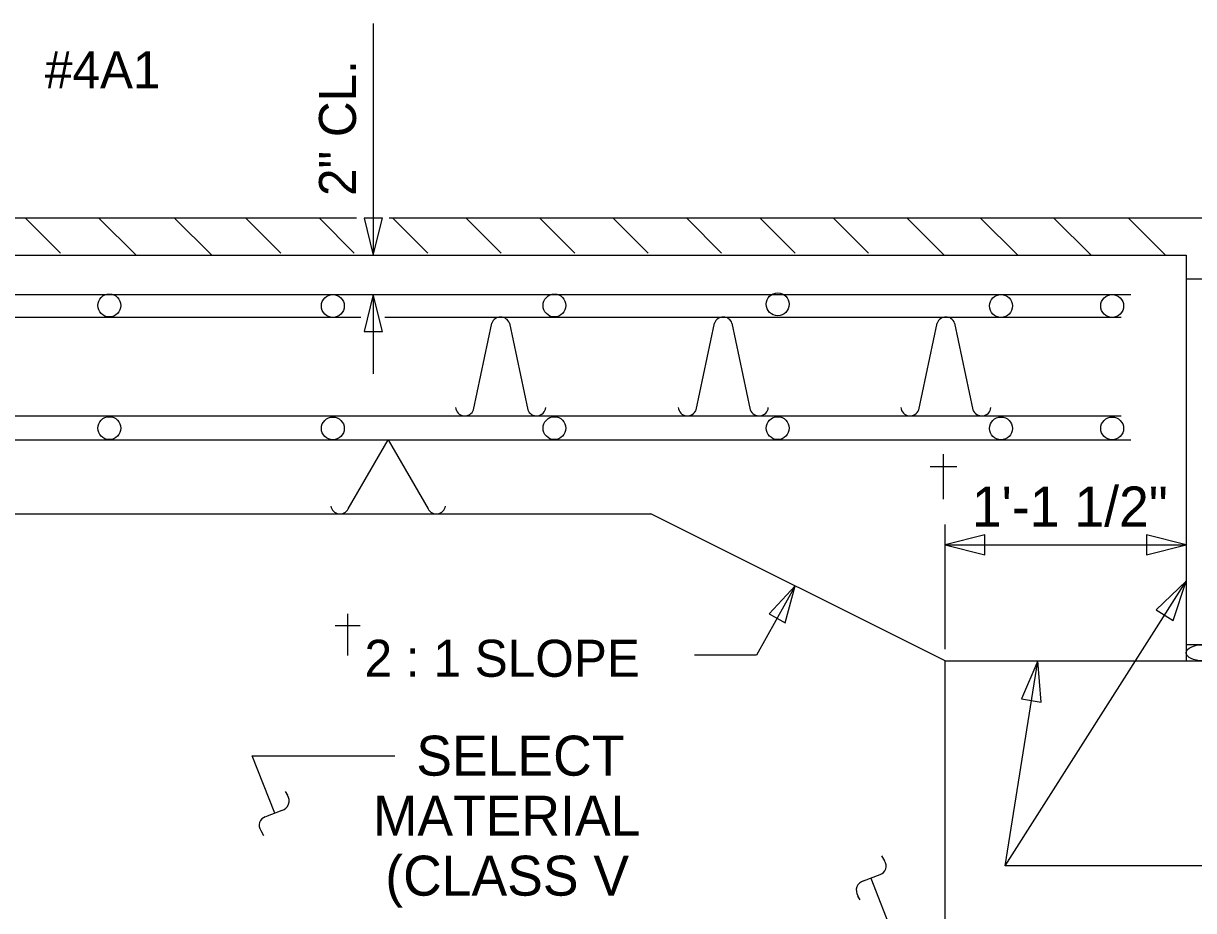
# Model space of a CAD drawing. Extents: x 0 to 575, y 0 to 300.
# Drawn here: x 190.38 to 227.1, y 75.87 to 103.72 of the extents above; entities that cross this region are included whole.
import ezdxf

# ---------------------------------------------------------------- set-up
doc = ezdxf.new("R2010")
doc.units = 0
for name, color, linetype in [('Dimension Lines CELL', 7, 'Continuous'), ('Mis Center Lines CELL', 7, 'Continuous'), ('Mis Object Lines CELL', 7, 'Continuous'), ('Rebar Lines CELL', 7, 'Continuous'), ('Sub End Bent Cap Lines', 7, 'Continuous'), ('Sup Concrete Slab Lines', 7, 'Continuous'), ('Text CELL', 7, 'Continuous')]:
    doc.layers.add(name, color=color, linetype=linetype)

msp = doc.modelspace()

# ---------------------------------------------------------------- linework, layer by layer
at = {"layer": 'Dimension Lines CELL'}
for p, q in [((201.359, 103.717), (201.359, 96.44)), ((201.359, 95.203), (201.359, 92.715)), ((219.304, 84.078), (219.304, 87.983)), ((219.304, 87.35), (226.871, 87.35)), ((221.188, 77.274), (226.871, 86.204))]:
    msp.add_line(p, q, dxfattribs=at)
for points in [[(214.601, 86.056), (213.382, 83.885), (211.439, 83.885)], [(227.42, 77.274), (221.188, 77.274), (222.209, 83.704)], [(198.267, 78.923), (197.559, 80.729), (202.04, 80.729)], [(216.969, 76.886), (217.678, 75.08), (213.196, 75.08)]]:
    msp.add_lwpolyline(points, dxfattribs=at)
at = {"layer": 'Mis Center Lines CELL'}
msp.add_ellipse((227.394, 83.959), major_axis=(0.522, 0), ratio=0.488809, dxfattribs=at)
at = {"layer": 'Mis Object Lines CELL'}
for p, q in [((219.254, 88.786), (219.254, 90.199)), ((218.832, 89.807), (219.676, 89.807)), ((200.558, 83.872), (200.558, 85.177)), ((200.169, 84.815), (200.948, 84.815))]:
    msp.add_line(p, q, dxfattribs=at)
at = {"layer": 'Rebar Lines CELL'}
for points in [[(201.359, 96.44), (201.65, 97.603), (201.069, 97.603)], [(201.359, 95.203), (201.069, 94.041), (201.65, 94.041)], [(219.304, 87.35), (220.554, 87.038), (220.554, 87.663)], [(226.871, 87.35), (225.621, 87.663), (225.621, 87.038)]]:
    msp.add_lwpolyline(points, close=True, dxfattribs=at)
at = {"layer": 'Sub End Bent Cap Lines'}
for p, q in [((198.596, 79.606), (198.668, 79.488)), ((198.489, 79.009), (197.975, 78.808)), ((197.828, 78.384), (197.916, 78.223)), ((217.408, 77.425), (217.32, 77.586)), ((216.747, 76.8), (217.261, 77.001)), ((216.64, 76.203), (216.569, 76.321))]:
    msp.add_line(p, q, dxfattribs=at)
for points in [[(214.601, 86.056), (213.78, 85.186), (214.286, 84.902)], [(226.871, 86.204), (225.931, 85.311), (226.461, 84.974)], [(222.209, 83.704), (221.701, 82.511), (222.322, 82.412)]]:
    msp.add_lwpolyline(points, close=True, dxfattribs=at)
for centre, radius, start, end in [((198.41, 79.31), 0.311, 284.8574, 34.6563), ((198.054, 78.545), 0.276, 107.3023, 215.5878), ((217.182, 77.264), 0.276, 287.3023, 35.5878), ((216.827, 76.5), 0.311, 104.8574, 214.6563)]:
    msp.add_arc(centre, radius, start, end, dxfattribs=at)
at = {"layer": 'Sup Concrete Slab Lines'}
for p, q in [((170.522, 95.203), (225.13, 95.203)), ((170.522, 94.499), (200.97, 94.499)), ((201.718, 94.499), (224.827, 94.499)), ((204.508, 91.589), (205.082, 94.307)), ((205.63, 94.307), (206.205, 91.589)), ((211.493, 91.589), (212.068, 94.307)), ((212.616, 94.307), (213.191, 91.589)), ((218.479, 91.589), (219.054, 94.307)), ((219.602, 94.307), (220.177, 91.589)), ((170.522, 91.398), (224.827, 91.398)), ((170.522, 90.644), (225.13, 90.644)), ((200.574, 88.476), (201.826, 90.644)), ((201.826, 90.644), (203.078, 88.476))]:
    msp.add_line(p, q, dxfattribs=at)
for centre in [(193.079, 94.862), (200.091, 94.847), (207.045, 94.862), (214.052, 94.9), (221.058, 94.847), (224.546, 94.847), (193.079, 91.011), (200.091, 91.002), (207.045, 91.011), (214.052, 91.011), (221.058, 91.002), (224.546, 91.002)]:
    msp.add_circle(centre, 0.359, dxfattribs=at)
for centre, start, end in [((205.356, 94.208), 20.0015, 159.9985), ((212.342, 94.208), 20.0015, 159.9985), ((219.328, 94.208), 20.0015, 159.9985), ((204.233, 91.689), 185.3468, 339.9755), ((206.48, 91.689), 200.0245, 354.3354), ((211.219, 91.689), 185.3468, 339.9755), ((213.466, 91.689), 200.0245, 354.3354), ((218.205, 91.689), 185.3468, 339.9755), ((220.452, 91.689), 200.0245, 354.3354), ((200.317, 88.613), 190.1371, 331.9755), ((203.336, 88.613), 208.0245, 349.8629)]:
    msp.add_arc(centre, 0.292, start, end, dxfattribs=at)
at = {"layer": 'Text CELL'}
for p, q in [((200.836, 97.605), (162.804, 97.605)), ((190.447, 97.605), (191.544, 96.507)), ((192.752, 97.605), (193.917, 96.44)), ((195.125, 97.605), (196.29, 96.44)), ((197.363, 97.605), (198.46, 96.507)), ((199.668, 97.605), (200.765, 96.507)), ((244.687, 97.605), (201.859, 97.605)), ((201.973, 97.605), (203.071, 96.507)), ((204.279, 97.605), (205.376, 96.507)), ((206.584, 97.605), (207.681, 96.507)), ((208.889, 97.605), (209.987, 96.507)), ((211.195, 97.605), (212.292, 96.507)), ((213.5, 97.605), (214.597, 96.507)), ((215.805, 97.605), (216.903, 96.507)), ((218.111, 97.605), (219.276, 96.44)), ((220.416, 97.605), (221.581, 96.44)), ((222.721, 97.605), (223.886, 96.44)), ((225.055, 97.605), (226.22, 96.44)), ((180.695, 96.44), (226.871, 96.44)), ((226.871, 96.44), (226.871, 83.704)), ((244.621, 95.69), (226.871, 95.69)), ((142.293, 88.321), (210.073, 88.321)), ((219.304, 83.704), (210.073, 88.321)), ((226.871, 84.215), (244.685, 84.215)), ((219.304, 83.704), (226.871, 83.704)), ((219.304, 77.074), (219.304, 83.704)), ((226.871, 83.704), (238.078, 83.704)), ((219.304, 64.825), (219.304, 77.074))]:
    msp.add_line(p, q, dxfattribs=at)

# ---------------------------------------------------------------- texts
at = {"layer": 'Mis Object Lines CELL'}
for s, height, p in [('#4A1', 1.1618, (191.056, 101.68)), ('1\'-1 1/2"', 1.2569, (220.143, 87.922)), ('2 : 1 SLOPE', 1.16257, (201.086, 83.206)), ('SELECT', 1.2554, (202.71, 80.102)), ('MATERIAL', 1.2554, (201.346, 78.218)), ('(CLASS V', 1.2554, (201.737, 76.335))]:
    msp.add_text(s, height=height, dxfattribs=at).set_placement(p)
msp.add_text('2" CL.', height=1.1617, rotation=90, dxfattribs=at).set_placement((200.818, 98.299))

doc.saveas('drawing.dxf')
